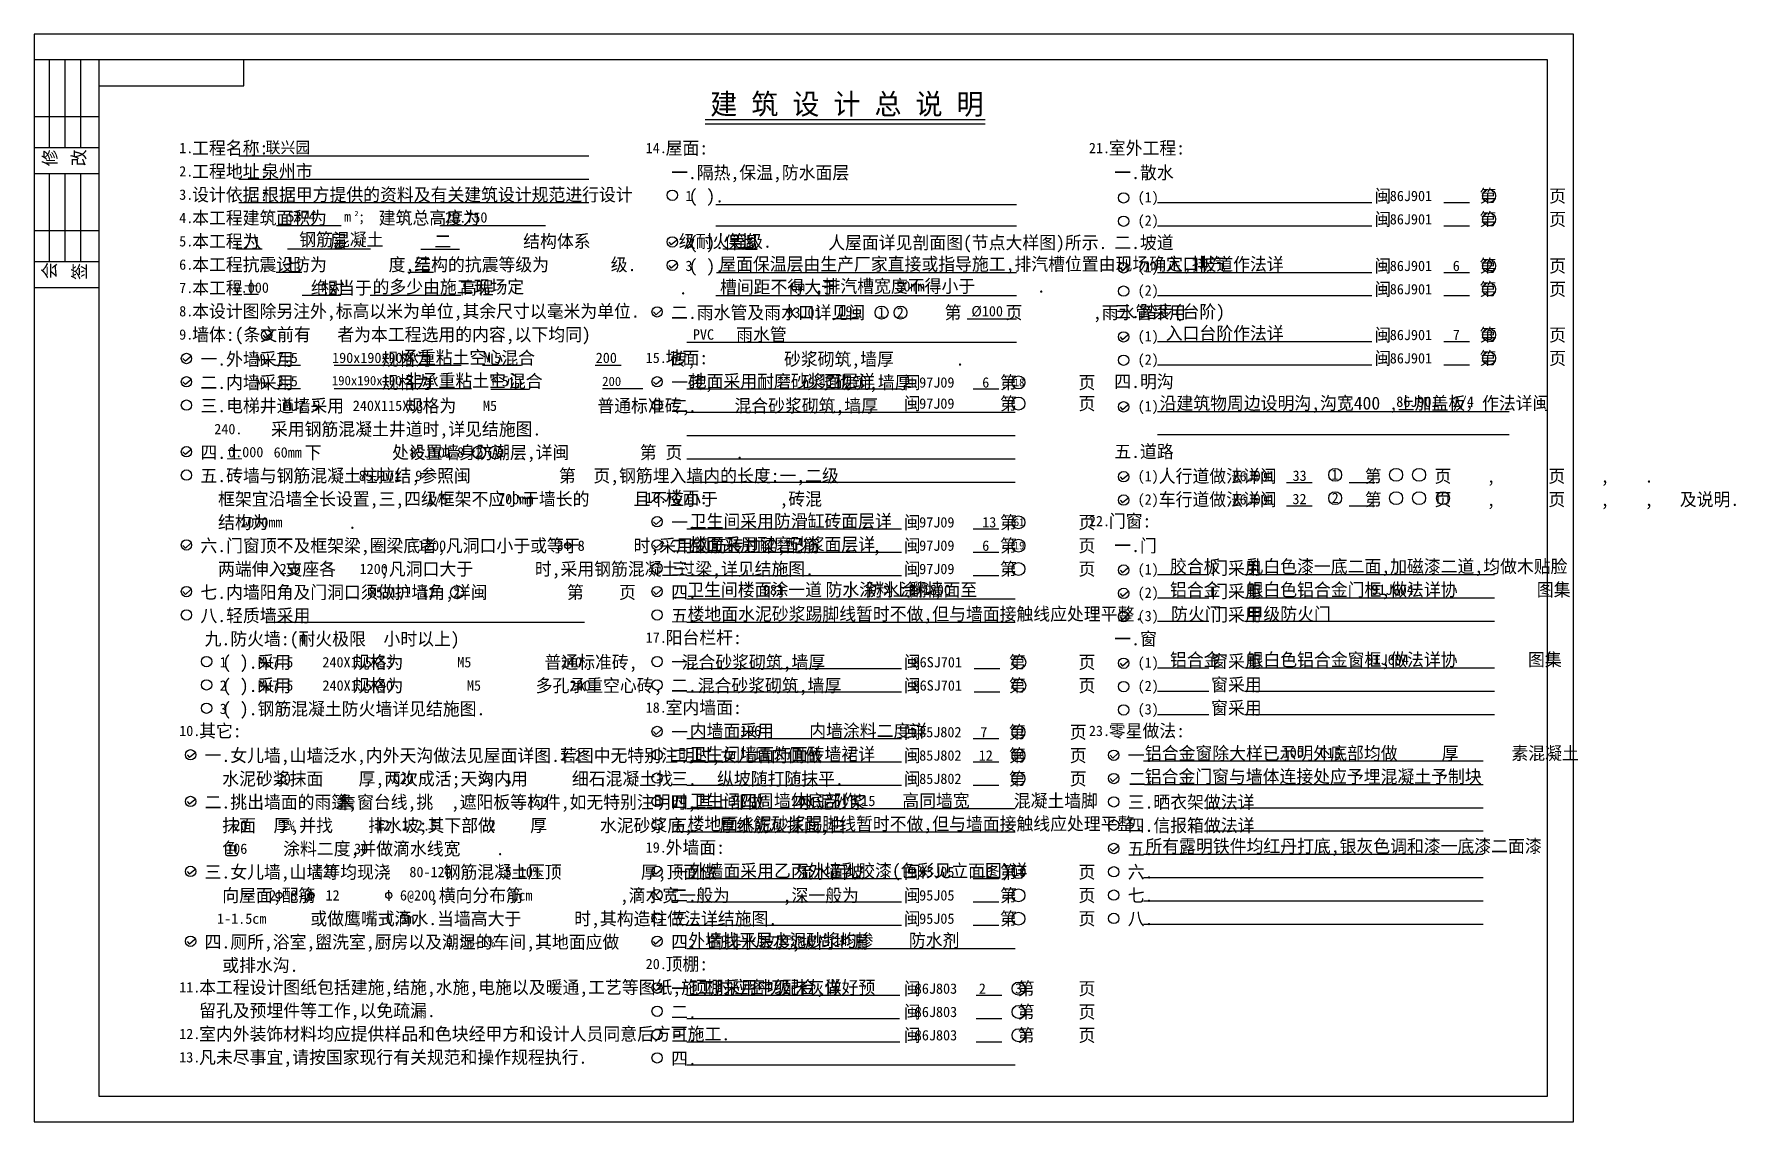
# Model space of a CAD drawing. Header units: metres. Extents: x 832602 to 898269, y -193008 to -151008.
import ezdxf

# ---------------------------------------------------------------- set-up
doc = ezdxf.new("R2010")
doc.units = ezdxf.units.M
doc.layers.add('TU', color=4, linetype='Continuous')

msp = doc.modelspace()

# ---------------------------------------------------------------- linework, layer by layer
for p, q in [((835101.86, -152007.78), (832601.86, -152007.78)), ((833201.86, -155407.78), (833201.86, -152007.78)), ((833801.86, -155407.78), (833801.86, -152007.78)), ((834401.86, -155407.78), (834401.86, -152007.78)), ((835101.86, -154207.78), (832601.86, -154207.78)), ((835101.86, -155407.78), (832601.86, -155407.78)), ((835101.86, -156407.78), (832601.86, -156407.78)), ((833201.86, -159807.78), (833201.86, -156407.78)), ((833801.86, -159807.78), (833801.86, -156407.78)), ((834401.86, -159807.78), (834401.86, -156407.78)), ((835101.86, -158607.78), (832601.86, -158607.78)), ((857093.6, -159041.3), (857188.1, -159149.23)), ((857388.06, -158974.16), (857188.1, -159149.23)), ((835101.86, -159807.78), (832601.86, -159807.78)), ((857093.6, -159940.61), (857188.1, -160048.55)), ((857388.06, -159873.47), (857188.1, -160048.55)), ((874507.38, -160035.25), (874601.89, -160143.19)), ((874801.84, -159968.11), (874601.89, -160143.19)), ((835101.86, -160807.78), (832601.86, -160807.78)), ((856507.38, -161735.25), (856601.89, -161843.19)), ((856801.84, -161668.11), (856601.89, -161843.19)), ((874507.38, -162701.51), (874601.89, -162809.44)), ((874801.84, -162634.37), (874601.89, -162809.44)), ((838640.98, -163468.11), (838441.02, -163643.19)), ((838346.51, -163535.25), (838441.02, -163643.19)), ((838346.51, -164435.25), (838441.02, -164543.19)), ((838640.98, -164368.11), (838441.02, -164543.19)), ((856507.38, -164435.25), (856601.89, -164543.19)), ((856801.84, -164368.11), (856601.89, -164543.19)), ((874507.38, -165401.51), (874601.89, -165509.44)), ((874801.84, -165334.37), (874601.89, -165509.44)), ((838346.51, -167135.25), (838441.02, -167243.19)), ((838640.98, -167068.11), (838441.02, -167243.19)), ((874507.38, -168101.51), (874601.89, -168209.44)), ((874801.84, -168034.37), (874601.89, -168209.44)), ((874507.38, -169001.51), (874601.89, -169109.44)), ((874801.84, -168934.37), (874601.89, -169109.44)), ((856507.38, -169835.25), (856601.89, -169943.19)), ((856801.84, -169768.11), (856601.89, -169943.19)), ((838640.98, -170680.67), (838441.02, -170855.75)), ((856801.84, -170668.11), (856601.89, -170843.19)), ((838346.51, -170747.81), (838441.02, -170855.75)), ((856507.38, -170735.25), (856601.89, -170843.19)), ((874507.38, -171701.51), (874601.89, -171809.44)), ((874801.84, -171634.37), (874601.89, -171809.44)), ((838346.51, -172535.25), (838441.02, -172643.19)), ((838640.98, -172468.11), (838441.02, -172643.19)), ((856507.38, -172533.84), (856601.89, -172641.78)), ((856801.84, -172466.7), (856601.89, -172641.78)), ((874507.38, -172609.33), (874601.89, -172717.27)), ((874801.84, -172542.19), (874601.89, -172717.27)), ((874507.38, -173508.42), (874601.89, -173616.36)), ((874801.84, -173441.28), (874601.89, -173616.36)), ((874507.38, -175301.51), (874601.89, -175409.44)), ((874801.84, -175234.37), (874601.89, -175409.44)), ((856507.38, -177935.25), (856601.89, -178043.19)), ((856801.84, -177868.11), (856601.89, -178043.19)), ((838507.38, -178835.25), (838601.89, -178943.19)), ((838801.84, -178768.11), (838601.89, -178943.19)), ((874125.94, -178851.51), (874220.44, -178959.44)), ((874420.4, -178784.37), (874220.44, -178959.44)), ((874125.94, -179751.51), (874220.44, -179859.44)), ((874420.4, -179684.37), (874220.44, -179859.44)), ((838801.84, -180568.11), (838601.89, -180743.19)), ((838507.38, -180635.25), (838601.89, -180743.19)), ((874125.94, -182451.51), (874220.44, -182559.44)), ((874420.4, -182384.37), (874220.44, -182559.44)), ((838507.38, -183335.25), (838601.89, -183443.19)), ((838801.84, -183268.11), (838601.89, -183443.19)), ((856507.38, -183335.25), (856601.89, -183443.19)), ((856801.84, -183268.11), (856601.89, -183443.19)), ((838507.38, -186036.27), (838601.89, -186144.21)), ((838801.84, -185969.13), (838601.89, -186144.21)), ((856490.63, -186035.25), (856585.14, -186143.19)), ((856785.09, -185968.11), (856585.14, -186143.19)), ((856801.84, -187768.11), (856601.89, -187943.19)), ((856507.38, -187835.25), (856601.89, -187943.19))]:
    msp.add_line(p, q)
for points in [[(832601.86, -193007.78), (892001.86, -193007.78), (892001.86, -151007.78), (832601.86, -151007.78)], [(835101.86, -192007.78), (891001.86, -192007.78), (891001.86, -152007.78), (835101.86, -152007.78)]]:
    msp.add_lwpolyline(points, close=True)
msp.add_lwpolyline([(835101.86, -153007.78), (840701.86, -153007.78), (840701.86, -152007.78)])
at = {"layer": 'TU'}
for p, q in [((858501.86, -154472.3), (869301.86, -154472.3)), ((840501.86, -155707.78), (854001.86, -155707.78)), ((840501.86, -156607.78), (854001.86, -156607.78)), ((840501.86, -157507.78), (854001.86, -157507.78)), ((858905.77, -157589.83), (870504.65, -157589.83)), ((875953.35, -157507.78), (884224.37, -157507.78)), ((886995.58, -157507.78), (887987.63, -157507.78)), ((844454.23, -158407.78), (841954.23, -158407.78)), ((852336.19, -158407.78), (848254.23, -158407.78)), ((858905.77, -158407.78), (870504.65, -158407.78)), ((875953.35, -158407.78), (884224.37, -158407.78)), ((886995.58, -158407.78), (887987.63, -158407.78)), ((841401.86, -159307.78), (840401.86, -159307.78)), ((845579.87, -159307.78), (842379.87, -159307.78)), ((847523.11, -159307.78), (849023.11, -159307.78)), ((860519.71, -159307.78), (859184.65, -159307.78)), ((842938.44, -160207.78), (841938.44, -160207.78)), ((848018.58, -160207.78), (847018.58, -160207.78)), ((858936.25, -160207.78), (870504.65, -160207.78)), ((875953.35, -160207.78), (884224.37, -160207.78)), ((886995.58, -160207.78), (887987.63, -160207.78)), ((844441.93, -161107.78), (842941.93, -161107.78)), ((849068.2, -161107.78), (845568.77, -161107.78)), ((858905.77, -161107.78), (870504.65, -161107.78)), ((875953.35, -161107.78), (884224.37, -161107.78)), ((886995.58, -161107.78), (887987.63, -161107.78)), ((864413.7, -162007.78), (863413.7, -162007.78)), ((868602.84, -162007.78), (870504.65, -162007.78)), ((841438.41, -162635.25), (841532.92, -162743.19)), ((841732.87, -162568.11), (841532.92, -162743.19)), ((857795.52, -162907.78), (870504.65, -162907.78)), ((875953.35, -162874.03), (884224.37, -162874.03)), ((886995.58, -162874.03), (887987.63, -162874.03)), ((842888.45, -163807.78), (841888.45, -163807.78)), ((849082.18, -163807.78), (844183.84, -163807.78)), ((851402.85, -163807.78), (849902.85, -163807.78)), ((855252.52, -163807.78), (854252.52, -163807.78)), ((875953.35, -163774.03), (884224.37, -163774.03)), ((886995.58, -163774.03), (887987.63, -163774.03)), ((842888.45, -164707.78), (841888.45, -164707.78)), ((849476.16, -164707.78), (844183.84, -164707.78)), ((851721.95, -164734.81), (850221.95, -164734.81)), ((856095.42, -164707.78), (854534.49, -164707.78)), ((857795.52, -164707.78), (866066.54, -164707.78)), ((868837.76, -164707.78), (869829.8, -164707.78)), ((857795.52, -165607.78), (870460.43, -165607.78)), ((875953.35, -165574.03), (889514.84, -165574.03)), ((857795.52, -166507.78), (870460.43, -166507.78)), ((875953.35, -166474.03), (889514.84, -166474.03)), ((857795.52, -167407.78), (870460.43, -167407.78)), ((857795.52, -168307.78), (870460.43, -168307.78)), ((880928.93, -168324.03), (881920.98, -168324.03)), ((883342.89, -168324.03), (884334.94, -168324.03)), ((880928.93, -169224.03), (881920.98, -169224.03)), ((883342.89, -169224.03), (884334.94, -169224.03)), ((853188.66, -170760.62), (853188.66, -170556.56)), ((857795.52, -170107.78), (866066.54, -170107.78)), ((868837.76, -170107.78), (869829.8, -170107.78)), ((853188.66, -170760.62), (853188.66, -170964.67)), ((857795.52, -171007.78), (866066.54, -171007.78)), ((868837.76, -171007.78), (869829.8, -171007.78)), ((857795.52, -171907.78), (866066.54, -171907.78)), ((868837.76, -171907.78), (869829.8, -171907.78)), ((875953.35, -171874.03), (877924.37, -171874.03)), ((879303.55, -171874.03), (888957.11, -171874.03)), ((857795.52, -172807.78), (870460.43, -172807.78)), ((875953.35, -172774.03), (877924.37, -172774.03)), ((879303.55, -172774.03), (888957.11, -172774.03)), ((841550.59, -173707.78), (853840.99, -173707.78)), ((857795.52, -173707.78), (870460.43, -173707.78)), ((875953.35, -173674.03), (877924.37, -173674.03)), ((879303.55, -173674.03), (888957.11, -173674.03)), ((857795.52, -175507.78), (866066.54, -175507.78)), ((868870.43, -175507.78), (869862.47, -175507.78)), ((875953.35, -175474.03), (877924.37, -175474.03)), ((879303.55, -175474.03), (888957.11, -175474.03)), ((857795.52, -176407.78), (866066.54, -176407.78)), ((868870.43, -176407.78), (869862.47, -176407.78)), ((875953.35, -176374.03), (877924.37, -176374.03)), ((879303.55, -176374.03), (888957.11, -176374.03)), ((875953.35, -177274.03), (877924.37, -177274.03)), ((879303.55, -177274.03), (888957.11, -177274.03)), ((857795.52, -178207.78), (866066.54, -178207.78)), ((868837.76, -178207.78), (869829.8, -178207.78)), ((857795.52, -179107.78), (866066.54, -179107.78)), ((868837.76, -179107.78), (869829.8, -179107.78)), ((888519.24, -179074.03), (875403.07, -179074.03)), ((857795.52, -180007.78), (866066.54, -180007.78)), ((868837.76, -180007.78), (869829.8, -180007.78)), ((875442.81, -179974.03), (888519.24, -179974.03)), ((857795.52, -180907.78), (870460.43, -180907.78)), ((877757.74, -180874.03), (888519.24, -180874.03)), ((857795.52, -181807.78), (870460.43, -181807.78)), ((877757.74, -181774.03), (888519.24, -181774.03)), ((875403.07, -182674.03), (888519.24, -182674.03)), ((857795.52, -183607.78), (866066.54, -183607.78)), ((868837.76, -183607.78), (869829.8, -183607.78)), ((875403.07, -183574.03), (888519.24, -183574.03)), ((842054.31, -184260.62), (842054.31, -184056.56)), ((842054.31, -184260.62), (842054.31, -184464.67)), ((843288.31, -184260.62), (843288.31, -184056.56)), ((843288.31, -184260.62), (843288.31, -184464.67)), ((846290.47, -184260.62), (846290.47, -184056.56)), ((846290.47, -184260.62), (846290.47, -184464.67)), ((857795.52, -184507.78), (866066.54, -184507.78)), ((868837.76, -184507.78), (869829.8, -184507.78)), ((875403.07, -184474.03), (888519.24, -184474.03)), ((857795.52, -185407.78), (866066.54, -185407.78)), ((868837.76, -185407.78), (869829.8, -185407.78)), ((875403.07, -185374.03), (888519.24, -185374.03)), ((857795.52, -186307.78), (870460.43, -186307.78)), ((857795.52, -188107.78), (866007.97, -188107.78)), ((868953.62, -188107.78), (869945.67, -188107.78)), ((857795.52, -189007.78), (865988.8, -189007.78)), ((868953.62, -189007.78), (869945.67, -189007.78)), ((857795.52, -189907.78), (866007.97, -189907.78)), ((868953.62, -189907.78), (869945.67, -189907.78)), ((857795.52, -190807.78), (870460.43, -190807.78))]:
    msp.add_line(p, q, dxfattribs=at)
msp.add_lwpolyline([(858501.86, -154307.78), (869301.86, -154307.78)], dxfattribs=at)
for centre, radius in [((857229.71, -157233.7), 200), ((874643.5, -157333.7), 200), ((888744.45, -157259.43), 250), ((874643.5, -158233.7), 200), ((888744.45, -158159.43), 250), ((857229.71, -159033.7), 200), ((857229.71, -159933.7), 200), ((874643.5, -160033.7), 200), ((888744.45, -159959.43), 250), ((874643.5, -160933.7), 200), ((888744.45, -160859.43), 250), ((856643.5, -161733.7), 200), ((865302.61, -161759.43), 250), ((866033.54, -161759.43), 250), ((841574.53, -162633.7), 200), ((874643.5, -162699.95), 200), ((888744.45, -162625.68), 250), ((838482.63, -163533.7), 200), ((874643.5, -163599.95), 200), ((888744.45, -163525.68), 250), ((838482.63, -164433.7), 200), ((856643.5, -164433.7), 200), ((870586.63, -164459.43), 250), ((838482.63, -165333.7), 200), ((856643.5, -165333.7), 200), ((870586.63, -165274.23), 250), ((874643.5, -165399.95), 200), ((838482.63, -167133.7), 200), ((849776.8, -167159.43), 250), ((850402.57, -167159.43), 250), ((838482.63, -168033.7), 200), ((874643.5, -168099.95), 200), ((882804.86, -168025.68), 250), ((885155.29, -168025.68), 250), ((886044.64, -168025.68), 250), ((882804.86, -168925.68), 250), ((885155.29, -168925.68), 250), ((886044.64, -168925.68), 250), ((886965.75, -168925.68), 250), ((874643.5, -168999.95), 200), ((856643.5, -169833.7), 200), ((870586.63, -169859.43), 250), ((838482.63, -170733.7), 200), ((853188.66, -170760.62), 119.03), ((856643.5, -170733.7), 200), ((870586.63, -170759.43), 250), ((856643.5, -171633.7), 200), ((870586.63, -171659.43), 250), ((874643.5, -171699.95), 200), ((838482.63, -172533.7), 200), ((848922.35, -172559.43), 250), ((856643.5, -172533.7), 200), ((874643.5, -172599.95), 200), ((838482.63, -173433.7), 200), ((856643.5, -173433.7), 200), ((874643.5, -173499.95), 200), ((839259.84, -175233.7), 200), ((856643.5, -175233.7), 200), ((870619.3, -175259.43), 250), ((874643.5, -175299.95), 200), ((839259.84, -176133.7), 200), ((856643.5, -176133.7), 200), ((870619.3, -176159.43), 250), ((874643.5, -176199.95), 200), ((839259.84, -177033.7), 200), ((874643.5, -177099.95), 200), ((856643.5, -177933.7), 200), ((870586.63, -177959.43), 250), ((870586.63, -178859.43), 250), ((838643.5, -178833.7), 200), ((856643.5, -178833.7), 200), ((874262.05, -178849.95), 200), ((850906.18, -179885.6), 61.57), ((856643.5, -179733.7), 200), ((870586.63, -179759.43), 250), ((874262.05, -179749.95), 200), ((838643.5, -180633.7), 200), ((856643.5, -180633.7), 200), ((874262.05, -180649.95), 200), ((856643.5, -181533.7), 200), ((874262.05, -181549.95), 200), ((874262.05, -182449.95), 200), ((838643.5, -183333.7), 200), ((856643.5, -183333.7), 200), ((870586.63, -183359.43), 250), ((874262.05, -183349.95), 200), ((842054.31, -184260.62), 119.03), ((843288.31, -184260.62), 119.03), ((846290.47, -184260.62), 119.03), ((856643.5, -184233.7), 200), ((870586.63, -184259.43), 250), ((874262.05, -184249.95), 200), ((856643.5, -185133.7), 200), ((870586.63, -185159.43), 250), ((874262.05, -185149.95), 200), ((838643.5, -186033.7), 200), ((856643.5, -186033.7), 200), ((856643.5, -187833.7), 200), ((870586.63, -187859.43), 250), ((856643.5, -188733.7), 200), ((870586.63, -188759.43), 250), ((856643.5, -189633.7), 200), ((870586.63, -189659.43), 250), ((856643.5, -190533.7), 200)]:
    msp.add_circle(centre, radius, dxfattribs=at)

# ---------------------------------------------------------------- texts
for s, p in [('修', (833462.8, -156110.29)), ('改', (834578, -156113.4)), ('会', (833444.64, -160465.51)), ('签', (834603.56, -160499.57))]:
    msp.add_text(s, height=500, rotation=90).set_placement(p)
for s, height, p in [('联兴园', 440, (841538.49, -155604.57)), ('泉州市 ', 500, (841398.62, -156554.01)), ('根据甲方提供的资料及有关建筑设计规范进行设计', 500, (841401.86, -157457.78)), ('5374', 400, (842378.79, -158249.97)), ('26.750', 400, (848463.25, -158288.51)), ('八', 500, (840711.96, -159257.78)), ('钢筋混凝土', 500, (842833.6, -159191.48)), ('二', 500, (848049.94, -159257.78)), (' 上', 500, (859387.48, -159257.78)), ('入口坡道作法详', 500, (876267.35, -160141.52)), ('七', 500, (842263.38, -160180.22)), ('三', 500, (847268.25, -160129.1)), ('6', 400, (887342.53, -160157.78)), ('2', 400, (888634.18, -160154.83)), ('绝对', 500, (843283.39, -161057.78)), ('的多少由施工现场定', 500, (845663.07, -161016.4)), ('6m', 400, (861798.79, -160947.08)), ('50mm', 400, (865873.55, -160947.08)), ('19', 400, (863640.12, -161907.78)), ('%%C100', 400, (868767.03, -161907.78)), ('1', 400, (865158.92, -161957.78)), ('2', 400, (865889.85, -161957.78)), ('PVC', 400, (858021.94, -162807.78)), ('     雨水管', 500, (857992.7, -162857.78)), ('入口台阶作法详', 500, (876267.35, -162807.78)), ('7', 400, (887342.53, -162824.03)), ('3', 400, (888634.18, -162821.09)), ('7.5', 400, (841962.58, -163707.78)), ('190x190x90', 400, (844101.66, -163707.78)), ('承重粘土空心', 500, (846800.99, -163736.32)), ('5', 400, (850353.93, -163707.78)), ('混合', 500, (850631.56, -163757.78)), ('200', 400, (854274.64, -163707.78)), ('非承重粘土空心', 500, (846909.78, -164636.32)), ('混合', 500, (850924.86, -164657.78)), ('地面采用耐磨砂浆面层详', 500, (857901.62, -164657.78)), ('3.5', 400, (841962.58, -164607.78)), ('190x190x190', 360, (844092.89, -164565.4)), ('5', 400, (850647.23, -164607.78)), ('200', 360, (854523.43, -164596.25)), ('6', 400, (869187.2, -164657.78)), ('18', 300, (870406.78, -164606.56)), ('沿建筑物周边设明沟,沟宽400 ,上加盖板，作法详闽', 500, (876031, -165507.78)), ('86J901  2/4', 400, (885161.56, -165401.28)), ('2', 400, (849629.07, -167357.78)), ('A', 400, (850266.42, -167357.78)), ('33', 400, (881160.59, -168257.78)), ('1', 400, (882653.78, -168214.56)), ('32', 400, (881155.27, -169157.78)), ('2', 400, (882669.72, -169114.56)), ('卫生间采用防滑缸砖面层详', 500, (857901.62, -170057.78)), ('13', 400, (869187.2, -170053.4)), ('61', 300, (870406.78, -170002.18)), ('楼面采用耐磨砂浆面层详', 500, (857901.62, -170957.78)), ('6', 400, (869187.2, -170957.78)), ('19', 300, (870406.78, -170906.56)), ('胶合板', 500, (876431.09, -171807.78)), ('乳白色漆一底二面,加磁漆二道,均做木贴脸', 500, (879385.6, -171807.78)), ('2', 400, (848774.62, -172757.78)), ('卫生间楼面涂一道     防水涂料,', 500, (857804.12, -172708.43)), ('981', 400, (860723.57, -172665.49)), ('防水涂料上翻墙面至', 500, (863140.55, -172708.43)), ('B+1800', 400, (866347.98, -172665.49)), ('铝合金', 500, (876431.09, -172707.78)), ('银白色铝合金门框,做法详协         图集', 500, (879385.6, -172707.78)), ('91J604', 400, (884207.1, -172657.78)), ('楼地面水泥砂浆踢脚线暂时不做,但与墙面接触线应处理平整.', 500, (857818.07, -173644.56)), ('防火门', 500, (876472.28, -173649.69)), ('甲级防火门', 500, (879385.6, -173649.69)), ('铝合金', 500, (876431.09, -175407.78)), ('银白色铝合金窗框,做法详协        图集', 500, (879385.6, -175407.78)), ('91J604', 400, (884013.34, -175357.78)), ('内墙面采用    内墙涂料二度详', 500, (857901.62, -178157.78)), ('106', 400, (859840.3, -178107.78)), ('7', 400, (869112.53, -178157.78)), ('7', 400, (869112.53, -178157.78)), ('31', 300, (870397.55, -178104.71)), ('卫生间墙面饰面砖墙裙详', 500, (857901.62, -179057.78)), ('铝合金窗除大样已示明外底部均做     厚      素混凝土', 500, (875463.48, -179021.33)), ('12', 400, (869052.3, -179057.78)), ('66', 300, (870404.49, -179006.56)), ('铝合金门窗与墙体连接处应予埋混凝土予制块', 500, (875457.58, -179920.93)), ('卫生间四周墙体底部作     高同墙宽     混凝土墙脚', 500, (857901.62, -180857.78)), ('200', 400, (861822.77, -180812.43)), ('C15', 400, (864249.31, -180812.43)), ('楼地面水泥砂浆踢脚线暂时不做,但与墙面接触线应处理平整.', 500, (857818.07, -181744.56)), ('所有露明铁件均红丹打底,银灰色调和漆一底漆二面漆', 500, (875485.11, -182607.78)), ('外墙面采用乙丙外墙乳胶漆(色彩见立面图)详', 500, (857901.62, -183557.78)), ('10', 400, (869054.92, -183557.78)), ('18', 300, (870404.49, -183506.56)), ('外墙找平层水泥砂浆均掺    防水剂', 500, (857845.25, -186245.21)), ('5%', 400, (861781.03, -186204.59)), ('顶棚采用中级抹灰详', 500, (857901.62, -188057.78))]:
    msp.add_text(s, height=height).set_placement(p)
for s, height, p in [('建 筑 设 计 总 说 明', 800, (858693.61, -154110.35)), ('1.', 400, (838201.86, -155607.78)), ('工程名称:', 500, (838701.86, -155657.78)), ('14.', 400, (856201.86, -155607.78)), ('屋面:', 500, (856970.85, -155657.78)), ('21.', 400, (873301.86, -155607.78)), ('室外工程:', 500, (874070.85, -155657.78)), ('2.', 400, (838201.86, -156507.78)), ('工程地址:', 500, (838701.86, -156557.78)), ('一.隔热,保温,防水面层', 500, (857183.02, -156607.78)), ('一.散水', 500, (874283.02, -156607.78)), ('设计依据:', 500, (838701.86, -157457.78)), ('闽          第      页', 500, (884319.66, -157507.78)), ('3.', 400, (838201.86, -157407.78)), ('1', 400, (857733.95, -157457.78)), ('  ( ). ', 500, (857183.02, -157507.78)), ('(1)', 400, (875183.02, -157507.78)), ('86J901', 400, (884912.41, -157457.78)), ('4.', 400, (838201.86, -158307.78)), ('本工程建筑面积为', 500, (838701.86, -158357.78)), ('m ;', 400, (844562.27, -158257.78)), ('2', 200, (844966, -158037.86)), ('建筑总高度为', 500, (845901.86, -158357.78)), ('(2)', 400, (875183.02, -158407.78)), ('闽          第      页', 500, (884319.66, -158407.78)), ('86J901', 400, (884912.41, -158357.78)), ('5.', 400, (838201.86, -159207.78)), ('本工程为        层                    结构体系          级耐火等级.', 500, (838701.86, -159257.78)), ('2', 400, (857733.95, -159257.78)), ('  ( ).保温        人屋面详见剖面图(节点大样图)所示.', 500, (857183.02, -159307.78)), ('二.坡道', 500, (874283.02, -159307.78)), ('屋面保温层由生产厂家直接或指导施工,排汽槽位置由现场确定,排汽', 500, (859039.9, -160135.33)), ('6.', 400, (838201.86, -160107.78)), ('本工程抗震设防为       度,结构的抗震等级为       级.', 500, (838701.86, -160157.78)), ('3', 400, (857733.95, -160157.78)), ('  ( ). ', 500, (857183.02, -160207.78)), ('(1)', 400, (875183.02, -160207.78)), ('闽          第      页', 500, (884319.66, -160207.78)), ('86J901', 400, (884912.41, -160157.78)), ('7.', 400, (838201.86, -161007.78)), ('本工程土       相当于          高程                     .', 500, (838701.86, -161057.78)), ('0.000', 400, (840302.97, -160996.32)), ('槽间距不得大于', 500, (859067.64, -161022.1)), ('   ,排汽槽宽度不得小于       .', 500, (861702.57, -160990.75)), ('(2)', 400, (875183.02, -161107.78)), ('闽          第      页', 500, (884319.66, -161107.78)), ('86J901', 400, (884912.41, -161057.78)), ('8.', 400, (838201.86, -161907.78)), ('本设计图除另注外,标高以米为单位,其余尺寸以毫米为单位.', 500, (838701.86, -161957.78)), ('二.雨水管及雨水口详见闽         第     页        ,雨水管采用', 500, (857183.02, -162007.78)), ('三.踏步(台阶)', 500, (874283.02, -161974.03)), ('93J01', 400, (861629.16, -161957.78)), ('9.', 400, (838201.86, -162807.78)), ('墙体:(条文前有   者为本工程选用的内容,以下均同)', 500, (838701.86, -162857.78)), ('(1)', 400, (875183.02, -162874.03)), ('闽          第      页', 500, (884319.66, -162874.03)), ('86J901', 400, (884912.41, -162824.03)), ('一.外墙采用          规格为                           砖,          砂浆砌筑,墙厚       .', 500, (839022.16, -163807.78)), ('Mu', 400, (841158.06, -163757.78)), ('M', 400, (849956.52, -163695.38)), ('15.', 400, (856201.86, -163707.78)), ('地面:', 500, (856970.85, -163757.78)), ('(2)', 400, (875183.02, -163774.03)), ('闽          第      页', 500, (884319.66, -163774.03)), ('86J901', 400, (884912.41, -163724.03)), ('二.内墙采用          规格为                             砖,          砂浆砌筑,墙厚          .', 500, (839022.16, -164707.78)), ('闽         第       页', 500, (866161.83, -164707.78)), ('四.明沟', 500, (874283.02, -164674.03)), ('Mu', 400, (841158.06, -164657.78)), ('M', 400, (850264.34, -164576.69)), ('一.', 500, (857183.02, -164707.78)), ('97J09', 400, (866754.59, -164657.78)), ('三.电梯井道墙采用       规格为                普通标准砖,     混合砂浆砌筑,墙厚    ', 500, (839022.16, -165607.78)), ('Mu7.5', 400, (842235.79, -165557.78)), ('240X115X53', 400, (844901.08, -165557.78)), ('M5', 400, (849921.81, -165557.78)), ('二.', 500, (857183.02, -165607.78)), ('闽         第       页', 500, (866161.83, -165522.58)), ('97J09', 400, (866754.59, -165472.58)), ('(1)', 400, (875183.02, -165574.03)), ('240.', 400, (839555.5, -166457.78)), ('        采用钢筋混凝土井道时,详见结施图.  ', 500, (839022.16, -166507.78)), ('四.土       下        处设置墙身防潮层,详闽        第 页      . ', 500, (839022.16, -167407.78)), ('0.000', 400, (840089.97, -167346.32)), ('60mm', 400, (841846.75, -167357.78)), ('85J101', 400, (847095.96, -167357.78)), ('8', 400, (848924.07, -167357.78)), ('五.道路', 500, (874283.02, -167374.03)), ('五.砖墙与钢筋混凝土柱拉结,参照闽          第  页,钢筋埋入墙内的长度:一,二级', 500, (839022.16, -168307.78)), ('85J101', 400, (845129.53, -168257.78)), ('9', 400, (847311.25, -168257.78)), ('(1)', 400, (875183.02, -168274.03)), ('人行道做法详闽          第      页    ,      页    ,    .', 500, (875997.87, -168324.03)), ('86J901', 400, (878845.77, -168274.03)), ('  框架宜沿墙全长设置,三,四级框架不应小于墙长的     且不应小于       ,砖混', 500, (839022.16, -169207.78)), ('1/5', 400, (847772.53, -169157.78)), ('700mm', 400, (850505.4, -169157.78)), ('16.', 400, (856201.86, -169107.78)), ('楼面:', 500, (856970.85, -169157.78)), ('(2)', 400, (875183.02, -169174.03)), ('车行道做法详闽          第      页    ,      页    ,    ,   及说明.', 500, (875997.87, -169224.03)), ('86J901', 400, (878845.77, -169174.03)), ('  结构为         .', 500, (839022.16, -170107.78)), ('1000mm', 400, (840556.65, -170057.78)), ('一.', 500, (857183.02, -170107.78)), ('闽         第       页', 500, (866161.83, -170107.78)), ('97J09', 400, (866754.59, -170057.78)), ('22.', 400, (873301.86, -170007.78)), ('门窗:', 500, (874070.85, -170057.78)), ('六.门窗顶不及框架梁,圈梁底者,凡洞口小于或等于      时,采用钢筋砖过梁,配筋      ,', 500, (839022.16, -171007.78)), ('1200', 400, (847413.64, -170957.78)), ('3  8', 400, (852760.93, -170957.78)), ('二.', 500, (857183.02, -171007.78)), ('闽         第       页', 500, (866161.83, -171007.78)), ('97J09', 400, (866754.59, -170957.78)), ('一.门', 500, (874283.02, -171007.78)), ('  两端伸入支座各     ;凡洞口大于       时,采用钢筋混凝土过梁,详见结施图.', 500, (839022.16, -171907.78)), ('闽         第       页', 500, (866161.83, -171907.78)), ('门采用', 500, (878019.66, -171874.03)), ('250', 400, (842079.29, -171857.78)), ('1200', 400, (845163.72, -171857.78)), ('三.', 500, (857183.02, -171907.78)), ('97J09', 400, (866754.59, -171857.78)), ('(1)', 400, (875183.02, -171874.03)), ('七.内墙阳角及门洞口须做护墙角,详闽         第    页    .', 500, (839022.16, -172807.78)), ('85J101', 400, (845517.83, -172757.78)), ('12', 400, (847545.75, -172757.78)), ('四.', 500, (857183.02, -172807.78)), ('(2)', 400, (875183.02, -172774.03)), ('门采用', 500, (878019.66, -172774.03)), ('八.轻质墙采用', 500, (839022.16, -173707.78)), ('五.', 500, (857183.02, -173707.78)), ('(3)', 400, (875183.02, -173674.03)), ('门采用', 500, (878019.66, -173674.03)), ('阳台栏杆:', 500, (856970.85, -174557.78)), ('九.防火墙:(耐火极限  小时以上)', 500, (839183.02, -174607.78)), ('4', 400, (842830.44, -174557.78)), ('17.', 400, (856201.86, -174507.78)), ('一.窗', 500, (874283.02, -174607.78)), ('1', 400, (839766.7, -175457.78)), ('  ( ).采用       规格为                普通标准砖,     混合砂浆砌筑,墙厚    ', 500, (839183.02, -175507.78)), ('Mu7.5', 400, (841245.85, -175457.78)), ('240X115X53', 400, (843727.25, -175457.78)), ('M5', 400, (848931.86, -175457.78)), ('240.', 400, (852927.79, -175457.78)), ('一.', 500, (857183.02, -175507.78)), ('闽          第      页', 500, (866161.83, -175507.78)), ('86SJ701', 400, (866499.87, -175457.78)), ('(1)', 400, (875183.02, -175474.03)), ('窗采用', 500, (878019.66, -175474.03)), ('2', 400, (839766.7, -176357.78)), ('  ( ).采用       规格为               多孔承重空心砖,    混合砂浆砌筑,墙厚    ', 500, (839183.02, -176407.78)), ('Mu7.5', 400, (841245.85, -176357.78)), ('240X115X90', 400, (843731.15, -176357.78)), ('M5', 400, (849304.55, -176357.78)), ('240.', 400, (853264.08, -176357.78)), ('二.', 500, (857183.02, -176407.78)), ('闽          第      页', 500, (866161.83, -176407.78)), ('86SJ701', 400, (866499.87, -176357.78)), ('(2)', 400, (875183.02, -176374.03)), ('窗采用', 500, (878019.66, -176374.03)), ('3', 400, (839766.7, -177257.78)), ('  ( ).钢筋混凝土防火墙详见结施图.  ', 500, (839183.02, -177307.78)), ('18.', 400, (856201.86, -177207.78)), ('室内墙面:', 500, (856970.85, -177257.78)), ('(3)', 400, (875183.02, -177274.03)), ('窗采用', 500, (878019.66, -177274.03)), ('10.', 400, (838201.86, -178107.78)), ('其它:', 500, (838970.85, -178157.78)), ('一.', 500, (857183.02, -178207.78)), ('闽          第     页', 500, (866161.83, -178207.78)), ('85J802', 400, (866754.59, -178157.78)), ('23.', 400, (873301.86, -178107.78)), ('零星做法:', 500, (874070.85, -178157.78)), ('一.女儿墙,山墙泛水,内外天沟做法见屋面详图.若图中无特别注明时,女儿墙内侧做', 500, (839183.02, -179107.78)), ('闽          第     页', 500, (866161.83, -179107.78)), ('100', 400, (880777.96, -178946.06)), ('C15', 400, (882214.62, -178961.76)), ('1:2', 400, (852913.22, -179057.78)), ('二.', 500, (857183.02, -179107.78)), ('85J802', 400, (866754.59, -179057.78)), ('一.', 500, (874801.58, -179107.78)), ('  水泥砂浆抹面    厚,两次成活;天沟内用     细石混凝土找     纵坡随打随抹平.', 500, (839183.02, -180007.78)), ('20', 400, (841965.84, -179957.78)), ('C20', 400, (846439.36, -179957.78)), ('5%', 400, (849740.62, -179957.78)), ('三.', 500, (857183.02, -180007.78)), ('闽          第     页', 500, (866161.83, -180007.78)), ('85J802', 400, (866754.59, -179957.78)), ('二.', 500, (874841.32, -180007.78)), ('二.挑出墙面的雨篷,窗台线,挑  ,遮阳板等构件,如无特别注明时,其上部做    水泥砂浆', 500, (839183.02, -180907.78)), ('木', 500, (844271.03, -180922.83)), ('詹', 500, (844364.58, -180912.44)), ('1:2', 400, (851642.95, -180857.78)), ('四.', 500, (857183.02, -180907.78)), ('三.晒衣架做法详', 500, (874801.58, -180907.78)), ('  抹面  厚,并找    排水坡;其下部做    厚      水泥砂浆底,   厚纸筋灰抹面,白', 500, (839183.02, -181807.78)), ('四.信报箱做法详', 500, (874801.58, -181807.78)), ('20', 400, (840294.96, -181757.78)), ('1%', 400, (842113.62, -181757.78)), ('12', 400, (845792.2, -181757.78)), ('1:2.5', 400, (846791.29, -181757.78)), ('2', 400, (850144.9, -181757.78)), ('五.', 500, (857183.02, -181807.78)), ('  色     涂料二度,并做滴水线宽    .', 500, (839183.02, -182707.78)), ('106', 400, (840014.27, -182657.78)), ('30', 400, (844949.52, -182657.78)), ('19.', 400, (856201.86, -182607.78)), ('外墙面:', 500, (856970.85, -182657.78)), ('五.', 500, (874801.58, -182707.78)), ('三.女儿墙,山墙等均现浇      钢筋混凝土压顶         厚,顶面做         流水面坡', 500, (839183.02, -183607.78)), ('C20', 400, (843468.49, -183557.78)), ('80-120', 400, (847084.29, -183557.78)), ('5-10%', 400, (850762.44, -183557.78)), ('闽         第       页', 500, (866161.83, -183607.78)), ('95J05', 400, (866754.59, -183557.78)), ('六.', 500, (874801.58, -183607.78)), ('一.', 500, (857183.02, -183607.78)), ('  向屋面,配筋             ,横向分布筋           ,滴水宽一般为      ,深一般为', 500, (839183.02, -184507.78)), ('2  8-2  12', 400, (841672.53, -184457.78)), (' 6@200', 400, (846448.5, -184457.78)), ('1cm', 400, (851017.87, -184457.78)), ('二.', 500, (857183.02, -184507.78)), ('闽         第       页', 500, (866161.83, -184507.78)), ('95J05', 400, (866754.59, -184457.78)), ('七.', 500, (874801.58, -184507.78)), ('1-1.5cm', 400, (839662.61, -185357.78)), ('            或做鹰嘴式滴水.当墙高大于      时,其构造柱做法详结施图.', 500, (839183.02, -185407.78)), ('0.5m', 400, (846173.67, -185357.78)), ('三.', 500, (857183.02, -185407.78)), ('闽         第       页', 500, (866161.83, -185407.78)), ('95J05', 400, (866754.59, -185357.78)), ('八.', 500, (874801.58, -185407.78)), ('四.厕所,浴室,盥洗室,厨房以及潮湿的车间,其地面应做          的排水坡度,坡向地漏', 500, (839183.02, -186307.78)), ('四.', 500, (857183.02, -186307.78)), ('0.5%-1%', 400, (848485.87, -186257.78)), ('  或排水沟.', 500, (839183.02, -187207.78)), ('20.', 400, (856201.86, -187107.78)), ('顶棚:', 500, (856970.85, -187157.78)), ('11.', 400, (838201.86, -188007.78)), ('本工程设计图纸包括建施,结施,水施,电施以及暖通,工艺等图纸,施工时应密切配合,做好预', 500, (838970.85, -188057.78)), ('闽           第     页', 500, (866161.83, -188107.78)), ('86J803', 400, (866585.95, -188057.78)), ('2', 400, (869054.92, -188057.78)), ('3', 400, (870453.87, -188049.74)), ('留孔及预埋件等工作,以免疏漏.', 500, (838970.85, -188957.78)), ('一.', 500, (857183.02, -188107.78)), ('闽           第     页', 500, (866161.83, -189007.78)), ('二.', 500, (857183.02, -189007.78)), ('86J803', 400, (866585.95, -188957.78)), ('12.', 400, (838201.86, -189807.78)), ('室内外装饰材料均应提供样品和色块经甲方和设计人员同意后方可施工.', 500, (838970.85, -189857.78)), ('三.', 500, (857183.02, -189907.78)), ('闽           第     页', 500, (866161.83, -189907.78)), ('86J803', 400, (866585.95, -189857.78)), ('13.', 400, (838201.86, -190707.78)), ('凡未尽事宜,请按国家现行有关规范和操作规程执行.', 500, (838970.85, -190757.78)), ('四.', 500, (857183.02, -190807.78))]:
    msp.add_text(s, height=height, dxfattribs=at).set_placement(p)

doc.saveas('drawing.dxf')
